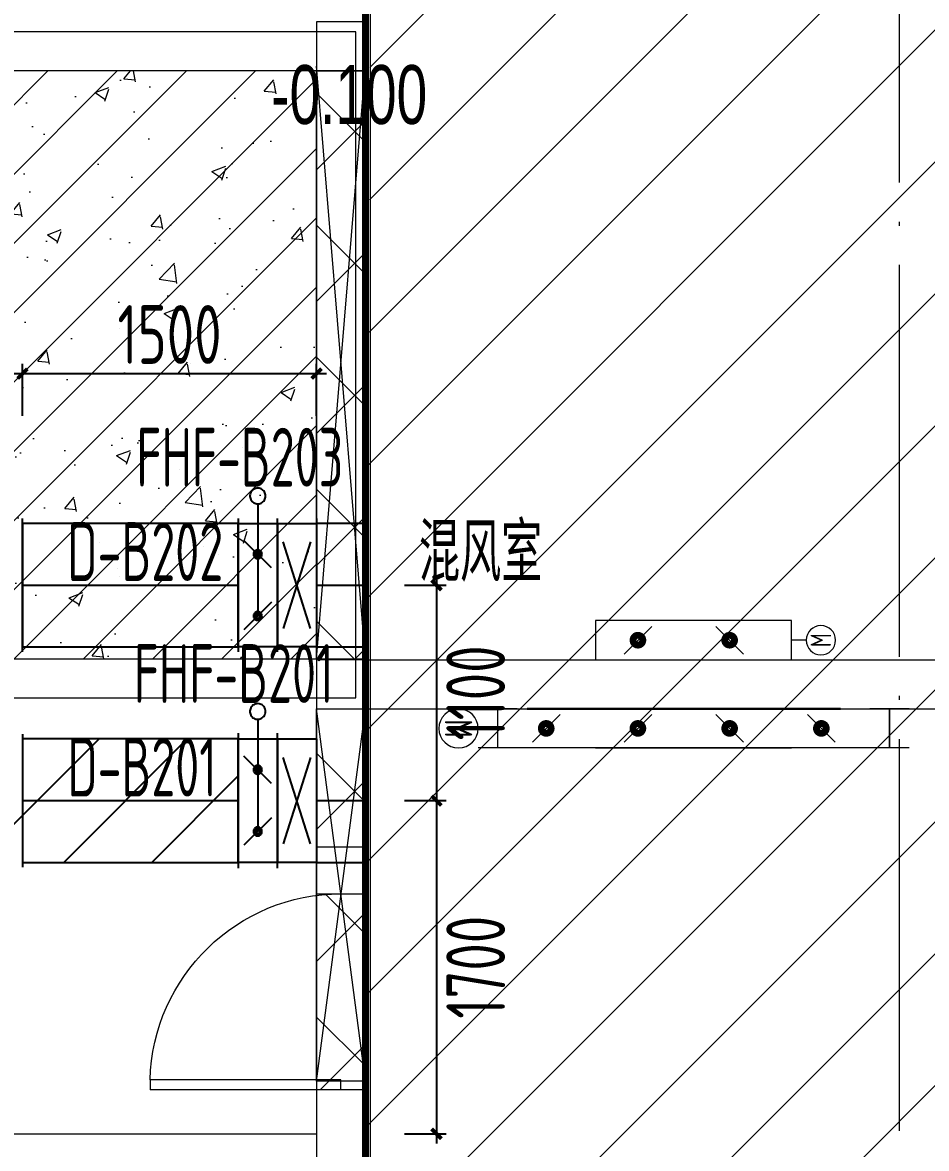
# Model space of a CAD drawing. Extents: x 13114849 to 13479250, y 160225 to 278773.
# Drawn here: x 13442421 to 13447036, y 188110 to 193857 of the extents above; entities that cross this region are included whole.
import ezdxf
from ezdxf.enums import TextEntityAlignment as Align

# ---------------------------------------------------------------- set-up
doc = ezdxf.new("R2010")
doc.units = 0
doc.header["$LTSCALE"] = 1000
doc.header["$MEASUREMENT"] = 0
for name, pattern in [('CENTER2', [28.575, 19.05, -3.175, 3.175, -3.175]), ('DASH', [0.35, 0.25, -0.1]), ('DOTE', [2.42, 2, -0.2, 0.02, -0.2])]:
    doc.linetypes.add(name, pattern=pattern)
for name, color, linetype in [('DUCT-X-P中心线', 5, 'CENTER2'), ('DUCT-X-P标注', 7, 'Continuous'), ('DUCT-X-P法兰', 2, 'Continuous'), ('DUCT-X-P管', 31, 'Continuous'), ('DUCT-X-P管端线', 2, 'Continuous'), ('DUCT-X-P阀门', 7, 'Continuous'), ('DUCT-X-S中心线', 5, 'CENTER2'), ('DUCT-X-S标注', 7, 'Continuous'), ('DUCT-X-S法兰', 4, 'Continuous'), ('DUCT-X-S管', 3, 'Continuous'), ('DUCT-X-S管端线', 4, 'Continuous'), ('DUCT-X-S阀门', 7, 'Continuous'), ('DUCT-X-YP管', 31, 'Continuous'), ('DUCT-X-Y标注', 7, 'Continuous'), ('Hvac-Hide', 8, 'Continuous')]:
    doc.layers.add(name, color=color, linetype=linetype)
doc.layers.add('建筑底图', color=8, linetype='Continuous', lineweight=13)
doc.styles.add('C', font='HZTXT_E', dxfattribs={"width": 0.7, "bigfont": 'HZTXT'})
doc.styles.add('du', font='gbenor.shx', dxfattribs={"width": 0.8, "bigfont": 'hztxt.shx'})
doc.styles.get("Standard").update_dxf_attribs({"font": 'gbenor.shx', "bigfont": 'gbcbig.shx'})
doc.dimstyles.new('67', dxfattribs={"dimscale": 100, "dimtxt": 3, "dimasz": 0.5, "dimexe": 0.5, "dimexo": 2, "dimgap": 0.5, "dimtad": 2, "dimdec": 0, "dimrnd": 5, "dimzin": 0, "dimdsep": 46, "dimtxsty": 'du', "dimblk": 'ARCHTICK', "dimcen": 0, "dimdle": 0.5, "dimclrd": 256, "dimclre": 256, "dimclrt": 256, "dimazin": 0, "dimtfac": 1, "dimtdec": 0, "dimtix": 1, "dimtmove": 2, "dimatfit": 3, "dimfxl": 1, "dimtolj": 1, "dimtzin": 0, "dimlwd": -1, "dimlwe": -1, "dimarcsym": 0})
pattern_1 = [(45, (0, 0), (-336.759605, 336.759605), []), (135, (0, 0), (-336.759605, -336.759605), [])]

# ---------------------------------------------------------------- blocks, each defined once
blk = doc.blocks.new('_ArchTick')
at = {"color": 0, "linetype": 'ByBlock', "const_width": 0.4}
blk.add_lwpolyline([(-0.5, -0.5), (0.5, 0.5)], dxfattribs=at)
blk = doc.blocks.new('*D249')
at = {"layer": 'DUCT-X-Y标注', "transparency": 16777216}
for p, q in [((13444372.4, 189884.9), (13444585, 189884.9)), ((13444535, 189934.9), (13444535, 188134.5)), ((13444372.4, 188184.5), (13444585, 188184.5))]:
    blk.add_line(p, q, dxfattribs=at)
at = {"layer": 'DUCT-X-Y标注', "transparency": 16777216, "xscale": 50, "yscale": 50, "zscale": 50}
for p, rotation in [((13444535, 189884.9), 90), ((13444535, 188184.5), 270)]:
    blk.add_blockref('_ArchTick', p, dxfattribs=dict(at, rotation=rotation))
at = {"layer": 'DUCT-X-Y标注', "transparency": 16777216, "insert": (13444735, 189034.7), "char_height": 300, "attachment_point": 5, "rotation": 90, "style": 'du'}
blk.add_mtext('\\A1;1700', dxfattribs=at)
blk = doc.blocks.new('*D248')
at = {"layer": 'DUCT-X-Y标注', "transparency": 16777216}
for p, q in [((13444535, 191034.9), (13444535, 189834.9)), ((13444372.4, 190984.9), (13444585, 190984.9)), ((13444372.4, 189884.9), (13444585, 189884.9))]:
    blk.add_line(p, q, dxfattribs=at)
at = {"layer": 'DUCT-X-Y标注', "transparency": 16777216, "xscale": 50, "yscale": 50, "zscale": 50}
for p, rotation in [((13444535, 190984.9), 90), ((13444535, 189884.9), 270)]:
    blk.add_blockref('_ArchTick', p, dxfattribs=dict(at, rotation=rotation))
at = {"layer": 'DUCT-X-Y标注', "transparency": 16777216, "insert": (13444735, 190434.9), "char_height": 300, "attachment_point": 5, "rotation": 90, "style": 'du'}
blk.add_mtext('\\A1;1100', dxfattribs=at)
blk = doc.blocks.new('*D235')
at = {"layer": 'DUCT-X-S标注', "transparency": 16777216}
for p, q in [((13442421.4, 191849.8), (13442421.4, 192114.3)), ((13443922.6, 191849.8), (13443922.6, 192114.3)), ((13442371.4, 192064.3), (13443972.6, 192064.3))]:
    blk.add_line(p, q, dxfattribs=at)
at = {"layer": 'DUCT-X-S标注', "transparency": 16777216, "xscale": 50, "yscale": 50, "zscale": 50, "rotation": 180}
blk.add_blockref('_ArchTick', (13442421.4, 192064.3), dxfattribs=at)
at = {"layer": 'DUCT-X-S标注', "transparency": 16777216, "xscale": 50, "yscale": 50, "zscale": 50}
blk.add_blockref('_ArchTick', (13443922.6, 192064.3), dxfattribs=at)
at = {"layer": 'DUCT-X-S标注', "transparency": 16777216, "insert": (13443172, 192264.3), "char_height": 300, "attachment_point": 5, "style": 'du'}
blk.add_mtext('\\A1;1500', dxfattribs=at)
blk = doc.blocks.new('*D234')
at = {"layer": 'DUCT-X-S标注', "transparency": 16777216}
for p, q in [((13441596, 191849.8), (13441596, 192114.3)), ((13442421.4, 191849.8), (13442421.4, 192114.3)), ((13441546, 192064.3), (13442471.4, 192064.3))]:
    blk.add_line(p, q, dxfattribs=at)
at = {"layer": 'DUCT-X-S标注', "transparency": 16777216, "xscale": 50, "yscale": 50, "zscale": 50, "rotation": 180}
blk.add_blockref('_ArchTick', (13441596, 192064.3), dxfattribs=at)
at = {"layer": 'DUCT-X-S标注', "transparency": 16777216, "xscale": 50, "yscale": 50, "zscale": 50}
blk.add_blockref('_ArchTick', (13442421.4, 192064.3), dxfattribs=at)
at = {"layer": 'DUCT-X-S标注', "transparency": 16777216, "insert": (13442008.7, 192264.3), "char_height": 300, "attachment_point": 5, "style": 'du'}
blk.add_mtext('\\A1;825', dxfattribs=at)
blk = doc.blocks.new('_FZH')
blk.add_lwpolyline([(-0.5, -0.5), (0.5, -0.5), (0.5, 0.5), (-0.5, 0.5)], close=True)
blk = doc.blocks.new('$DorLib2D$00000001')
for p, q in [((0.45, 0.975), (0.5, 0.975)), ((0.45, 0), (0.45, 0.975)), ((0.5, 0), (0.5, 0.975)), ((0.5, 0), (0.45, 0))]:
    blk.add_line(p, q)
at = {"lineweight": 13}
blk.add_arc((0.475, 0), 0.975, 91.46928, 180, dxfattribs=at)
blk = doc.blocks.new('对开阀单元')
blk.add_line((70.7, -70.7), (-70.7, 70.7))
at = {"const_width": 50}
blk.add_lwpolyline([(17.5, 0, 1), (-17.5, 0, 1)], format="xyb", close=True, dxfattribs=at)
blk = doc.blocks.new('M')
blk.add_line((0, -100), (0, 0))
blk.add_circle((0, -200), 100)
at = {"width": 0.8}
blk.add_text('M', height=140, dxfattribs=at).set_placement((0, -200), align=Align.MIDDLE)
blk = doc.blocks.new('FL')
for points in [[(0, 100), (0, -100)], [(200, 100), (200, -100)], [(0, 0), (200, 0)]]:
    blk.add_lwpolyline(points)
blk = doc.blocks.new('fm')
blk.add_lwpolyline([(-1000, -200), (0, -200), (0, 0), (-1000, 0)], close=True)

msp = doc.modelspace()

# ---------------------------------------------------------------- hatches: boundary and pattern name
at = {"layer": 'DUCT-X-YP管'}
h = msp.add_hatch(dxfattribs=at)
h.set_pattern_fill('ANSI31', color=8, scale=200)
h.set_pattern_definition([(45, (0, 0), (-224.506403, 224.506403), [])])
h.paths.add_polyline_path([(13443522.4, 190199.9), (13442422.1, 190199.9), (13442422.1, 189884.9), (13443522.4, 189884.9)])
h.paths.add_polyline_path([(13443522.4, 189884.9), (13442422.1, 189884.9), (13442422.1, 189569.9), (13443522.4, 189569.9)])
h.paths.add_polyline_path([(13442421.9, 190199.9), (13441971.9, 189884.9), (13442421.9, 189884.9)])
h.paths.add_polyline_path([(13442421.9, 189884.9), (13441971.9, 189884.9), (13442421.9, 189569.9)])
h.paths.add_polyline_path([(13442421.9, 190199.9), (13441971.9, 190084.9), (13441971.9, 189884.9)], flags=17)
h.paths.add_polyline_path([(13441971.9, 189884.9), (13441971.9, 189684.9), (13442421.9, 189569.9)])
h.paths.add_polyline_path([(13441221.1, 190084.9), (13440771.1, 190199.9), (13441221.1, 189884.9)])
h.paths.add_polyline_path([(13440771.1, 190199.9), (13440771.1, 189884.9), (13441221.1, 189884.9)])
h.paths.add_polyline_path([(13441221.1, 189884.9), (13440771.1, 189884.9), (13440771.1, 189569.9)])
h.paths.add_polyline_path([(13441221.1, 189884.9), (13440771.1, 189569.9), (13441221.1, 189684.9)], flags=17)
h.paths.add_polyline_path([(13440770.9, 190199.9), (13436770.7, 190199.9), (13436770.7, 189884.9), (13440770.9, 189884.9)])
h.paths.add_polyline_path([(13440770.9, 189884.9), (13436770.7, 189884.9), (13436770.7, 189569.9), (13440770.9, 189569.9)])
h.paths.add_polyline_path([(13435970.3, 190199.9), (13432778, 190199.9), (13432778, 189884.9), (13435970.3, 189884.9)])
h.paths.add_polyline_path([(13435970.3, 189884.9), (13432778, 189884.9), (13432778, 189569.9), (13435970.3, 189569.9)])
h.paths.add_polyline_path([(13432777.8, 190199.9), (13432727.8, 190199.9, -0.414214), (13432412.8, 190514.9), (13432412.8, 190564.9), (13432097.8, 190564.9), (13432097.8, 190514.9, 0.414214), (13432727.8, 189884.9), (13432777.8, 189884.9)])
h.paths.add_polyline_path([(13432777.8, 189884.9), (13432727.8, 189884.9, -0.414214), (13432097.8, 190514.9), (13432097.8, 190564.9), (13431782.8, 190564.9), (13431782.8, 189569.9), (13432777.8, 189569.9)])
h.paths.add_polyline_path([(13432412.8, 196659.1), (13432097.8, 196659.1), (13432097.8, 190565.1), (13432412.8, 190565.1)])
h.paths.add_polyline_path([(13432097.8, 196659.1), (13431782.8, 196659.1), (13431782.8, 190565.1), (13432097.8, 190565.1)])
h.paths.add_polyline_path([(13432347.8, 197059.3), (13432097.8, 197059.3), (13432097.8, 196659.3), (13432412.8, 196659.3)])
h.paths.add_polyline_path([(13432097.8, 197059.3), (13431847.8, 197059.3), (13431782.8, 196659.3), (13432097.8, 196659.3)])
h.paths.add_polyline_path([(13432347.8, 197509.2), (13432097.8, 197509.2), (13432097.8, 197059.5), (13432347.8, 197059.5)])
h.paths.add_polyline_path([(13432097.8, 197509.2), (13431847.8, 197509.2), (13431847.8, 197059.5), (13432097.8, 197059.5)])
at = {"layer": '建筑底图', "linetype": 'DASH'}
h = msp.add_hatch(dxfattribs=at)
h.set_pattern_fill('ANSI31', color=8, scale=300, style=0)
h.set_pattern_definition([(45, (0.27, -129739.5), (-336.759605, 336.759605), [])])
h.paths.add_polyline_path([(13444197.4, 194859.5), (13446297.4, 194859.5), (13446297.4, 194309.5), (13447497.4, 194309.5), (13447497.4, 194809.5), (13449697.4, 194809.5), (13449722.4, 184909.5), (13444172.4, 184909.5)])
at = {"layer": '建筑底图'}
h = msp.add_hatch(dxfattribs=at)
h.set_pattern_fill('钢筋混凝土', color=8, scale=100, style=0)
h.set_pattern_definition([(45, (793255.26, 8e-09), (-176.7766953, 176.7766953), []), (50, (793255.26, 8e-09), (717.260183, -62.752135), [75, -825]), (355, (793255.26, 8e-09), (-138.751334, 752.192134), [60, -660]), (100.4514, (793315, -5.2), (578.50938, 689.439542), [63.74019, -701.14211]), (46.1842, (793255.26, 200), (1067.24105, -165.519014), [112.5, -1237.5]), (96.6356, (793344.2, 186.2), (934.662706, 974.11787), [95.61029, -1051.713]), (351.1842, (793255.3, 200), (934.661945, 974.1186), [90, -990]), (21, (793355.26, 150), (596.907052, -402.61889), [75, -825]), (326, (793355.26, 150), (243.31533, 725.150045), [60, -660]), (71.4514, (793405, 116.45), (840.22263, 322.530497), [63.74019, -701.14211]), (37.5, (793255.26, 8e-09), (12.1598553, 332.893854), [0, -652, 0, -670, 0, -662.5]), (7.5, (793255.26, 8e-09), (263.069537, 394.411712), [0, -382, 0, -637, 0, -252.5]), (327.5, (793032.26, 8e-09), (533.822436, -22.554872), [0, -250, 0, -780, 0, -1035]), (317.5, (792932.26, 8e-09), (583.18617, 100.104982), [0, -325, 0, -518, 0, -735])])
h.paths.add_polyline_path([(13435422.4, 193609.5), (13443922.4, 193609.5), (13443922.4, 190609.5), (13435422.4, 190609.5)])
h = msp.add_hatch(dxfattribs=at)
h.set_pattern_fill('ANSI37', color=8, scale=300, style=0)
h.set_pattern_definition(pattern_1)
h.paths.add_polyline_path([(13443922.4, 190478.7), (13443922.4, 190603.7), (13444172.4, 190603.7), (13444172.4, 193609.5), (13443922.4, 193609.5)])
h = msp.add_hatch(dxfattribs=at)
h.set_pattern_fill('ANSI37', color=8, scale=300, style=0)
h.set_pattern_definition(pattern_1)
h.paths.add_polyline_path([(13443922.4, 189409.5), (13443922.4, 189647), (13444172.4, 189647), (13444172.4, 190353.7), (13443922.4, 190353.7), (13443922.4, 189409.5)])
h = msp.add_hatch(dxfattribs=at)
h.set_pattern_fill('ANSI37', color=8, scale=300, style=0)
h.set_pattern_definition(pattern_1)
h.paths.add_polyline_path([(13443922.4, 188409.5), (13444172.4, 188409.5), (13444172.4, 189409.5), (13443922.4, 189409.5)])

# ---------------------------------------------------------------- linework, layer by layer
at = {"layer": 'DUCT-X-P中心线'}
for p, q in [((13442421.6, 190984.9), (13443522, 190984.9)), ((13443922.6, 190984.9), (13444172.4, 190984.9))]:
    msp.add_line(p, q, dxfattribs=at)
at = {"layer": 'DUCT-X-P标注', "const_width": 35}
msp.add_lwpolyline([(13444172.4, 194858.6), (13449972.4, 194858.6), (13449972.4, 197908.6), (13455922.4, 197908.6), (13455922.4, 181559.5), (13450197.4, 181559.5), (13450197.4, 184908.6), (13444172.4, 184908.6), (13444172.4, 194858.6)], dxfattribs=at)
msp.add_lwpolyline([(13444172.4, 194858.6), (13449972.4, 194858.6), (13449972.4, 197908.6), (13455922.4, 197908.6), (13455922.4, 181559.5), (13450197.4, 181559.5), (13450197.4, 184908.6), (13444172.4, 184908.6), (13444172.4, 194858.6)], dxfattribs=at)
at = {"layer": 'DUCT-X-P法兰'}
for p, q in [((13442421.5, 190644.9), (13442421.5, 191324.9)), ((13443522.1, 191324.9), (13443522.1, 190644.9)), ((13443722.3, 191324.9), (13443722.3, 190644.9)), ((13443922.5, 191324.9), (13443922.5, 190644.9))]:
    msp.add_line(p, q, dxfattribs=at)
at = {"layer": 'DUCT-X-P管'}
for p, q in [((13442421.6, 191299.9), (13442421.6, 190669.9)), ((13443522, 191299.9), (13442421.6, 191299.9)), ((13443522, 190669.9), (13443522, 191299.9)), ((13443522.2, 191299.9), (13443722.2, 191299.9)), ((13443722.4, 191300.1), (13443922.4, 191300.1)), ((13443922.6, 191299.9), (13443922.6, 190669.9)), ((13444172.4, 191299.9), (13443922.6, 191299.9)), ((13444172.4, 190669.9), (13444172.4, 191299.9)), ((13442421.6, 190669.9), (13443522, 190669.9)), ((13443722.2, 190669.9), (13443522.2, 190669.9)), ((13443922.4, 190669.8), (13443722.4, 190669.8)), ((13443922.6, 190669.9), (13444172.4, 190669.9))]:
    msp.add_line(p, q, dxfattribs=at)
at = {"layer": 'DUCT-X-P管端线'}
for p, q in [((13443522.2, 191299.9), (13443522.2, 190669.9)), ((13443722.2, 191299.9), (13443722.2, 190669.9)), ((13443722.4, 191300.1), (13443722.4, 190669.8)), ((13443922.4, 191300.1), (13443922.4, 190669.8))]:
    msp.add_line(p, q, dxfattribs=at)
at = {"layer": 'DUCT-X-P阀门'}
for p, q in [((13443583, 191448.3), (13443582.3, 191442.7)), ((13443582.3, 191442.7), (13443582.3, 191437.1)), ((13443582.3, 191437.1), (13443583, 191431.6)), ((13443584.6, 191453.6), (13443583, 191448.3)), ((13443586.8, 191458.7), (13443584.6, 191453.6)), ((13443589.8, 191463.4), (13443586.8, 191458.7)), ((13443593.4, 191467.7), (13443589.8, 191463.4)), ((13443597.5, 191471.5), (13443593.4, 191467.7)), ((13443602.2, 191474.6), (13443597.5, 191471.5)), ((13443607.2, 191477), (13443602.2, 191474.6)), ((13443612.5, 191478.7), (13443607.2, 191477)), ((13443618, 191479.7), (13443612.5, 191478.7)), ((13443623.6, 191479.9), (13443618, 191479.7)), ((13443629.1, 191479.3), (13443623.6, 191479.9)), ((13443634.5, 191478), (13443629.1, 191479.3)), ((13443639.7, 191475.9), (13443634.5, 191478)), ((13443644.5, 191473.1), (13443639.7, 191475.9)), ((13443648.9, 191469.7), (13443644.5, 191473.1)), ((13443652.8, 191465.6), (13443648.9, 191469.7)), ((13443656.1, 191461.1), (13443652.8, 191465.6)), ((13443658.7, 191456.2), (13443656.1, 191461.1)), ((13443660.6, 191451), (13443658.7, 191456.2)), ((13443661.8, 191445.5), (13443660.6, 191451)), ((13443660.6, 191428.9), (13443661.8, 191434.4)), ((13443662.2, 191439.9), (13443661.8, 191445.5)), ((13443661.8, 191434.4), (13443662.2, 191439.9)), ((13443583, 191431.6), (13443584.6, 191426.3)), ((13443584.6, 191426.3), (13443586.8, 191421.2)), ((13443586.8, 191421.2), (13443589.8, 191416.4)), ((13443589.8, 191416.4), (13443593.4, 191412.1)), ((13443593.4, 191412.1), (13443597.5, 191408.4)), ((13443597.5, 191408.4), (13443602.2, 191405.3)), ((13443602.2, 191405.3), (13443607.2, 191402.8)), ((13443607.2, 191402.8), (13443612.5, 191401.1)), ((13443612.5, 191401.1), (13443618, 191400.2)), ((13443618, 191400.2), (13443623.6, 191400)), ((13443622.2, 191399.9), (13443622.2, 191299.9)), ((13443623.6, 191400), (13443629.1, 191400.5)), ((13443629.1, 191400.5), (13443634.5, 191401.9)), ((13443634.5, 191401.9), (13443639.7, 191404)), ((13443639.7, 191404), (13443644.5, 191406.8)), ((13443644.5, 191406.8), (13443648.9, 191410.2)), ((13443648.9, 191410.2), (13443652.8, 191414.2)), ((13443652.8, 191414.2), (13443656.1, 191418.7)), ((13443656.1, 191418.7), (13443658.7, 191423.7)), ((13443658.7, 191423.7), (13443660.6, 191428.9)), ((13443622.2, 191299.9), (13443622.2, 190984.9)), ((13443692.2, 191072.4), (13443552.2, 191212.4)), ((13443892.4, 190764.4), (13443752.3, 191205.5)), ((13443892.4, 191205.6), (13443752.4, 190764.3)), ((13443600.4, 191146.5), (13443600, 191142.4)), ((13443601.5, 191150.4), (13443600.4, 191146.5)), ((13443603.3, 191154.1), (13443601.5, 191150.4)), ((13443605.8, 191157.4), (13443603.3, 191154.1)), ((13443608.8, 191160.1), (13443605.8, 191157.4)), ((13443608.6, 191148.9), (13443607.5, 191145.8)), ((13443610.4, 191151.8), (13443608.6, 191148.9)), ((13443612.3, 191162.3), (13443608.8, 191160.1)), ((13443612.8, 191154.2), (13443610.4, 191151.8)), ((13443612.3, 191146.7), (13443611.5, 191143.9)), ((13443616.1, 191163.7), (13443612.3, 191162.3)), ((13443613.8, 191149.2), (13443612.3, 191146.7)), ((13443615.7, 191156), (13443612.8, 191154.2)), ((13443616, 191151.2), (13443613.8, 191149.2)), ((13443618.8, 191157.1), (13443615.7, 191156)), ((13443618.6, 191152.5), (13443616, 191151.2)), ((13443620.1, 191164.5), (13443616.1, 191163.7)), ((13443621.4, 191153.1), (13443618.6, 191152.5)), ((13443622.2, 191157.4), (13443618.8, 191157.1)), ((13443624.2, 191164.5), (13443620.1, 191164.5)), ((13443624.3, 191152.9), (13443621.4, 191153.1)), ((13443625.5, 191157.1), (13443622.2, 191157.4)), ((13443628.2, 191163.7), (13443624.2, 191164.5)), ((13443627.1, 191152), (13443624.3, 191152.9)), ((13443628.7, 191156), (13443625.5, 191157.1)), ((13443629.5, 191150.3), (13443627.1, 191152)), ((13443632, 191162.3), (13443628.2, 191163.7)), ((13443631.5, 191154.2), (13443628.7, 191156)), ((13443631.3, 191148), (13443629.5, 191150.3)), ((13443632.5, 191145.3), (13443631.3, 191148)), ((13443633.9, 191151.8), (13443631.5, 191154.2)), ((13443635.5, 191160.1), (13443632, 191162.3)), ((13443635.7, 191148.9), (13443633.9, 191151.8)), ((13443638.5, 191157.4), (13443635.5, 191160.1)), ((13443636.8, 191145.8), (13443635.7, 191148.9)), ((13443641, 191154.1), (13443638.5, 191157.4)), ((13443642.8, 191150.4), (13443641, 191154.1)), ((13443643.9, 191146.5), (13443642.8, 191150.4)), ((13443644.3, 191142.4), (13443643.9, 191146.5)), ((13443600, 191142.4), (13443600.4, 191138.4)), ((13443600.4, 191138.4), (13443601.5, 191134.4)), ((13443601.5, 191134.4), (13443603.3, 191130.8)), ((13443603.3, 191130.8), (13443605.8, 191127.5)), ((13443605.8, 191127.5), (13443608.8, 191124.8)), ((13443607.5, 191145.8), (13443607.2, 191142.4)), ((13443607.2, 191142.4), (13443607.5, 191139.1)), ((13443607.5, 191139.1), (13443608.6, 191135.9)), ((13443608.6, 191135.9), (13443610.4, 191133.1)), ((13443608.8, 191124.8), (13443612.3, 191122.6)), ((13443610.4, 191133.1), (13443612.8, 191130.7)), ((13443611.5, 191143.9), (13443611.5, 191141)), ((13443611.5, 191141), (13443612.3, 191138.2)), ((13443612.3, 191138.2), (13443613.8, 191135.7)), ((13443612.3, 191122.6), (13443616.1, 191121.1)), ((13443612.8, 191130.7), (13443615.7, 191128.9)), ((13443613.8, 191135.7), (13443616, 191133.7)), ((13443615.7, 191128.9), (13443618.8, 191127.8)), ((13443616, 191133.7), (13443618.6, 191132.3)), ((13443616.1, 191121.1), (13443620.1, 191120.4)), ((13443618.6, 191132.3), (13443621.4, 191131.7)), ((13443618.8, 191127.8), (13443622.2, 191127.4)), ((13443620.1, 191120.4), (13443624.2, 191120.4)), ((13443621.4, 191131.7), (13443624.3, 191131.9)), ((13443622.2, 191142.4), (13443622.2, 190827.4)), ((13443622.2, 191127.4), (13443625.5, 191127.8)), ((13443624.2, 191120.4), (13443628.2, 191121.1)), ((13443624.3, 191131.9), (13443627.1, 191132.9)), ((13443625.5, 191127.8), (13443628.7, 191128.9)), ((13443627.1, 191132.9), (13443629.5, 191134.6)), ((13443628.2, 191121.1), (13443632, 191122.6)), ((13443628.7, 191128.9), (13443631.5, 191130.7)), ((13443629.5, 191134.6), (13443631.3, 191136.9)), ((13443631.3, 191136.9), (13443632.5, 191139.5)), ((13443631.5, 191130.7), (13443633.9, 191133.1)), ((13443632, 191122.6), (13443635.5, 191124.8)), ((13443632.9, 191142.4), (13443632.5, 191145.3)), ((13443632.5, 191139.5), (13443632.9, 191142.4)), ((13443633.9, 191133.1), (13443635.7, 191135.9)), ((13443635.5, 191124.8), (13443638.5, 191127.5)), ((13443635.7, 191135.9), (13443636.8, 191139.1)), ((13443637.2, 191142.4), (13443636.8, 191145.8)), ((13443636.8, 191139.1), (13443637.2, 191142.4)), ((13443638.5, 191127.5), (13443641, 191130.8)), ((13443641, 191130.8), (13443642.8, 191134.4)), ((13443642.8, 191134.4), (13443643.9, 191138.4)), ((13443643.9, 191138.4), (13443644.3, 191142.4)), ((13443692.2, 190897.4), (13443552.2, 190757.4)), ((13443600.4, 190831.5), (13443600, 190827.4)), ((13443600, 190827.4), (13443600.4, 190823.4)), ((13443601.5, 190835.4), (13443600.4, 190831.5)), ((13443600.4, 190823.4), (13443601.5, 190819.4)), ((13443603.3, 190839.1), (13443601.5, 190835.4)), ((13443601.5, 190819.4), (13443603.3, 190815.8)), ((13443605.8, 190842.4), (13443603.3, 190839.1)), ((13443603.3, 190815.8), (13443605.8, 190812.5)), ((13443608.8, 190845.1), (13443605.8, 190842.4)), ((13443605.8, 190812.5), (13443608.8, 190809.8)), ((13443607.5, 190830.8), (13443607.2, 190827.4)), ((13443607.2, 190827.4), (13443607.5, 190824.1)), ((13443608.6, 190833.9), (13443607.5, 190830.8)), ((13443607.5, 190824.1), (13443608.6, 190820.9)), ((13443610.4, 190836.8), (13443608.6, 190833.9)), ((13443608.6, 190820.9), (13443610.4, 190818.1)), ((13443612.3, 190847.3), (13443608.8, 190845.1)), ((13443608.8, 190809.8), (13443612.3, 190807.6)), ((13443612.8, 190839.2), (13443610.4, 190836.8)), ((13443610.4, 190818.1), (13443612.8, 190815.7)), ((13443612.3, 190831.7), (13443611.5, 190828.9)), ((13443611.5, 190828.9), (13443611.5, 190826)), ((13443611.5, 190826), (13443612.3, 190823.2)), ((13443616.1, 190848.7), (13443612.3, 190847.3)), ((13443613.8, 190834.2), (13443612.3, 190831.7)), ((13443612.3, 190823.2), (13443613.8, 190820.7)), ((13443612.3, 190807.6), (13443616.1, 190806.1)), ((13443615.7, 190841), (13443612.8, 190839.2)), ((13443612.8, 190815.7), (13443615.7, 190813.9)), ((13443616, 190836.2), (13443613.8, 190834.2)), ((13443613.8, 190820.7), (13443616, 190818.7)), ((13443618.8, 190842.1), (13443615.7, 190841)), ((13443615.7, 190813.9), (13443618.8, 190812.8)), ((13443618.6, 190837.5), (13443616, 190836.2)), ((13443616, 190818.7), (13443618.6, 190817.3)), ((13443620.1, 190849.5), (13443616.1, 190848.7)), ((13443616.1, 190806.1), (13443620.1, 190805.4)), ((13443621.4, 190838.1), (13443618.6, 190837.5)), ((13443618.6, 190817.3), (13443621.4, 190816.7)), ((13443622.2, 190842.4), (13443618.8, 190842.1)), ((13443618.8, 190812.8), (13443622.2, 190812.4)), ((13443624.2, 190849.5), (13443620.1, 190849.5)), ((13443620.1, 190805.4), (13443624.2, 190805.4)), ((13443624.3, 190837.9), (13443621.4, 190838.1)), ((13443621.4, 190816.7), (13443624.3, 190816.9)), ((13443625.5, 190842.1), (13443622.2, 190842.4)), ((13443622.2, 190812.4), (13443625.5, 190812.8)), ((13443628.2, 190848.7), (13443624.2, 190849.5)), ((13443624.2, 190805.4), (13443628.2, 190806.1)), ((13443627.1, 190837), (13443624.3, 190837.9)), ((13443624.3, 190816.9), (13443627.1, 190817.9)), ((13443628.7, 190841), (13443625.5, 190842.1)), ((13443625.5, 190812.8), (13443628.7, 190813.9)), ((13443629.5, 190835.3), (13443627.1, 190837)), ((13443627.1, 190817.9), (13443629.5, 190819.6)), ((13443632, 190847.3), (13443628.2, 190848.7)), ((13443628.2, 190806.1), (13443632, 190807.6)), ((13443631.5, 190839.2), (13443628.7, 190841)), ((13443628.7, 190813.9), (13443631.5, 190815.7)), ((13443631.3, 190833), (13443629.5, 190835.3)), ((13443629.5, 190819.6), (13443631.3, 190821.9)), ((13443632.5, 190830.3), (13443631.3, 190833)), ((13443631.3, 190821.9), (13443632.5, 190824.5)), ((13443633.9, 190836.8), (13443631.5, 190839.2)), ((13443631.5, 190815.7), (13443633.9, 190818.1)), ((13443635.5, 190845.1), (13443632, 190847.3)), ((13443632, 190807.6), (13443635.5, 190809.8)), ((13443632.9, 190827.4), (13443632.5, 190830.3)), ((13443632.5, 190824.5), (13443632.9, 190827.4)), ((13443635.7, 190833.9), (13443633.9, 190836.8)), ((13443633.9, 190818.1), (13443635.7, 190820.9)), ((13443638.5, 190842.4), (13443635.5, 190845.1)), ((13443635.5, 190809.8), (13443638.5, 190812.5)), ((13443636.8, 190830.8), (13443635.7, 190833.9)), ((13443635.7, 190820.9), (13443636.8, 190824.1)), ((13443637.2, 190827.4), (13443636.8, 190830.8)), ((13443636.8, 190824.1), (13443637.2, 190827.4)), ((13443641, 190839.1), (13443638.5, 190842.4)), ((13443638.5, 190812.5), (13443641, 190815.8)), ((13443642.8, 190835.4), (13443641, 190839.1)), ((13443641, 190815.8), (13443642.8, 190819.4)), ((13443643.9, 190831.5), (13443642.8, 190835.4)), ((13443642.8, 190819.4), (13443643.9, 190823.4)), ((13443644.3, 190827.4), (13443643.9, 190831.5)), ((13443643.9, 190823.4), (13443644.3, 190827.4))]:
    msp.add_line(p, q, dxfattribs=at)
at = {"layer": 'DUCT-X-S中心线'}
for p, q in [((13442421.6, 189884.9), (13443522, 189884.9)), ((13443922.4, 189884.9), (13444172.4, 189884.9))]:
    msp.add_line(p, q, dxfattribs=at)
at = {"layer": 'DUCT-X-S法兰'}
for p, q in [((13443522.1, 190229.9), (13443522.1, 189539.9)), ((13443722.3, 190229.9), (13443722.3, 189539.9)), ((13442421.5, 190224.9), (13442421.5, 189544.9))]:
    msp.add_line(p, q, dxfattribs=at)
at = {"layer": 'DUCT-X-S管'}
for p, q in [((13442421.6, 190199.9), (13442421.6, 189569.9)), ((13443522, 190199.9), (13442421.6, 190199.9)), ((13443522, 189569.9), (13443522, 190199.9)), ((13443522.2, 190199.9), (13443722.2, 190199.9)), ((13443722.4, 190199.9), (13443922.4, 190199.9)), ((13444172.4, 189569.9), (13444172.4, 190199.9)), ((13442421.6, 189569.9), (13443522, 189569.9)), ((13443722.2, 189569.9), (13443522.2, 189569.9)), ((13443922.4, 189569.9), (13443722.4, 189569.9)), ((13443922.4, 189569.9), (13444172.4, 189569.9))]:
    msp.add_line(p, q, dxfattribs=at)
at = {"layer": 'DUCT-X-S管端线'}
for p, q in [((13443522.2, 190199.9), (13443522.2, 189569.9)), ((13443722.2, 190199.9), (13443722.2, 189569.9)), ((13443722.4, 190199.9), (13443722.4, 189569.9)), ((13443922.4, 190199.9), (13443922.4, 189569.9))]:
    msp.add_line(p, q, dxfattribs=at)
at = {"layer": 'DUCT-X-S阀门'}
for p, q in [((13443583, 190348.2), (13443582.3, 190342.7)), ((13443582.3, 190342.7), (13443582.3, 190337.1)), ((13443584.6, 190353.6), (13443583, 190348.2)), ((13443586.8, 190358.7), (13443584.6, 190353.6)), ((13443589.8, 190363.4), (13443586.8, 190358.7)), ((13443593.4, 190367.7), (13443589.8, 190363.4)), ((13443597.5, 190371.5), (13443593.4, 190367.7)), ((13443602.2, 190374.6), (13443597.5, 190371.5)), ((13443607.2, 190377), (13443602.2, 190374.6)), ((13443612.5, 190378.7), (13443607.2, 190377)), ((13443618, 190379.7), (13443612.5, 190378.7)), ((13443623.6, 190379.9), (13443618, 190379.7)), ((13443629.1, 190379.3), (13443623.6, 190379.9)), ((13443634.5, 190378), (13443629.1, 190379.3)), ((13443639.7, 190375.9), (13443634.5, 190378)), ((13443644.5, 190373.1), (13443639.7, 190375.9)), ((13443648.9, 190369.7), (13443644.5, 190373.1)), ((13443652.8, 190365.6), (13443648.9, 190369.7)), ((13443656.1, 190361.1), (13443652.8, 190365.6)), ((13443658.7, 190356.2), (13443656.1, 190361.1)), ((13443660.6, 190351), (13443658.7, 190356.2)), ((13443661.8, 190345.5), (13443660.6, 190351)), ((13443662.2, 190339.9), (13443661.8, 190345.5)), ((13443582.3, 190337.1), (13443583, 190331.6)), ((13443583, 190331.6), (13443584.6, 190326.3)), ((13443584.6, 190326.3), (13443586.8, 190321.2)), ((13443586.8, 190321.2), (13443589.8, 190316.4)), ((13443589.8, 190316.4), (13443593.4, 190312.1)), ((13443593.4, 190312.1), (13443597.5, 190308.4)), ((13443597.5, 190308.4), (13443602.2, 190305.3)), ((13443602.2, 190305.3), (13443607.2, 190302.8)), ((13443607.2, 190302.8), (13443612.5, 190301.1)), ((13443612.5, 190301.1), (13443618, 190300.2)), ((13443618, 190300.2), (13443623.6, 190300)), ((13443622.2, 190299.9), (13443622.2, 190199.9)), ((13443623.6, 190300), (13443629.1, 190300.5)), ((13443629.1, 190300.5), (13443634.5, 190301.9)), ((13443634.5, 190301.9), (13443639.7, 190304)), ((13443639.7, 190304), (13443644.5, 190306.8)), ((13443644.5, 190306.8), (13443648.9, 190310.2)), ((13443648.9, 190310.2), (13443652.8, 190314.2)), ((13443652.8, 190314.2), (13443656.1, 190318.7)), ((13443656.1, 190318.7), (13443658.7, 190323.7)), ((13443658.7, 190323.7), (13443660.6, 190328.9)), ((13443660.6, 190328.9), (13443661.8, 190334.4)), ((13443661.8, 190334.4), (13443662.2, 190339.9)), ((13443622.2, 190199.9), (13443622.2, 189884.9)), ((13443692.2, 189972.4), (13443552.2, 190112.4)), ((13443603.3, 190054.1), (13443601.5, 190050.4)), ((13443605.8, 190057.4), (13443603.3, 190054.1)), ((13443608.8, 190060.1), (13443605.8, 190057.4)), ((13443612.3, 190062.3), (13443608.8, 190060.1)), ((13443612.8, 190054.2), (13443610.4, 190051.8)), ((13443616.1, 190063.7), (13443612.3, 190062.3)), ((13443615.6, 190056), (13443612.8, 190054.2)), ((13443618.8, 190057.1), (13443615.6, 190056)), ((13443620.1, 190064.5), (13443616.1, 190063.7)), ((13443622.2, 190057.4), (13443618.8, 190057.1)), ((13443624.2, 190064.5), (13443620.1, 190064.5)), ((13443625.5, 190057.1), (13443622.2, 190057.4)), ((13443628.2, 190063.7), (13443624.2, 190064.5)), ((13443628.7, 190056), (13443625.5, 190057.1)), ((13443632, 190062.3), (13443628.2, 190063.7)), ((13443631.5, 190054.2), (13443628.7, 190056)), ((13443633.9, 190051.8), (13443631.5, 190054.2)), ((13443635.5, 190060.1), (13443632, 190062.3)), ((13443638.5, 190057.4), (13443635.5, 190060.1)), ((13443641, 190054.1), (13443638.5, 190057.4)), ((13443642.8, 190050.4), (13443641, 190054.1)), ((13443892.4, 189664.5), (13443752.3, 190105.4)), ((13443892.4, 190105.4), (13443752.4, 189664.4)), ((13443600.4, 190046.5), (13443600, 190042.4)), ((13443600, 190042.4), (13443600.4, 190038.4)), ((13443601.5, 190050.4), (13443600.4, 190046.5)), ((13443600.4, 190038.4), (13443601.5, 190034.4)), ((13443601.5, 190034.4), (13443603.3, 190030.8)), ((13443603.3, 190030.8), (13443605.8, 190027.5)), ((13443605.8, 190027.5), (13443608.8, 190024.8)), ((13443607.5, 190045.8), (13443607.1, 190042.4)), ((13443607.1, 190042.4), (13443607.5, 190039.1)), ((13443608.6, 190048.9), (13443607.5, 190045.8)), ((13443607.5, 190039.1), (13443608.6, 190035.9)), ((13443610.4, 190051.8), (13443608.6, 190048.9)), ((13443608.6, 190035.9), (13443610.4, 190033.1)), ((13443608.8, 190024.8), (13443612.3, 190022.6)), ((13443610.4, 190033.1), (13443612.8, 190030.7)), ((13443612.3, 190046.7), (13443611.5, 190043.9)), ((13443611.5, 190043.9), (13443611.5, 190041)), ((13443611.5, 190041), (13443612.3, 190038.2)), ((13443613.8, 190049.2), (13443612.3, 190046.7)), ((13443612.3, 190038.2), (13443613.8, 190035.7)), ((13443612.3, 190022.6), (13443616.1, 190021.1)), ((13443612.8, 190030.7), (13443615.6, 190028.9)), ((13443616, 190051.2), (13443613.8, 190049.2)), ((13443613.8, 190035.7), (13443616, 190033.7)), ((13443615.6, 190028.9), (13443618.8, 190027.8)), ((13443618.6, 190052.5), (13443616, 190051.2)), ((13443616, 190033.7), (13443618.6, 190032.3)), ((13443616.1, 190021.1), (13443620.1, 190020.4)), ((13443621.4, 190053.1), (13443618.6, 190052.5)), ((13443618.6, 190032.3), (13443621.4, 190031.7)), ((13443618.8, 190027.8), (13443622.2, 190027.4)), ((13443620.1, 190020.4), (13443624.2, 190020.4)), ((13443624.3, 190052.9), (13443621.4, 190053.1)), ((13443621.4, 190031.7), (13443624.3, 190031.9)), ((13443622.2, 190042.4), (13443622.2, 189727.4)), ((13443622.2, 190027.4), (13443625.5, 190027.8)), ((13443624.2, 190020.4), (13443628.2, 190021.1)), ((13443627.1, 190052), (13443624.3, 190052.9)), ((13443624.3, 190031.9), (13443627.1, 190032.9)), ((13443625.5, 190027.8), (13443628.7, 190028.9)), ((13443629.5, 190050.3), (13443627.1, 190052)), ((13443627.1, 190032.9), (13443629.5, 190034.6)), ((13443628.2, 190021.1), (13443632, 190022.6)), ((13443628.7, 190028.9), (13443631.5, 190030.7)), ((13443631.3, 190048), (13443629.5, 190050.3)), ((13443629.5, 190034.6), (13443631.3, 190036.9)), ((13443632.5, 190045.3), (13443631.3, 190048)), ((13443631.3, 190036.9), (13443632.5, 190039.5)), ((13443631.5, 190030.7), (13443633.9, 190033.1)), ((13443632, 190022.6), (13443635.5, 190024.8)), ((13443632.9, 190042.4), (13443632.5, 190045.3)), ((13443632.5, 190039.5), (13443632.9, 190042.4)), ((13443635.7, 190048.9), (13443633.9, 190051.8)), ((13443633.9, 190033.1), (13443635.7, 190035.9)), ((13443635.5, 190024.8), (13443638.5, 190027.5)), ((13443636.8, 190045.8), (13443635.7, 190048.9)), ((13443635.7, 190035.9), (13443636.8, 190039.1)), ((13443637.2, 190042.4), (13443636.8, 190045.8)), ((13443636.8, 190039.1), (13443637.2, 190042.4)), ((13443638.5, 190027.5), (13443641, 190030.8)), ((13443641, 190030.8), (13443642.8, 190034.4)), ((13443643.9, 190046.5), (13443642.8, 190050.4)), ((13443642.8, 190034.4), (13443643.9, 190038.4)), ((13443644.3, 190042.4), (13443643.9, 190046.5)), ((13443643.9, 190038.4), (13443644.3, 190042.4)), ((13443692.2, 189797.4), (13443552.2, 189657.4)), ((13443600.4, 189731.5), (13443600, 189727.4)), ((13443600, 189727.4), (13443600.4, 189723.4)), ((13443601.5, 189735.4), (13443600.4, 189731.5)), ((13443600.4, 189723.4), (13443601.5, 189719.4)), ((13443603.3, 189739.1), (13443601.5, 189735.4)), ((13443601.5, 189719.4), (13443603.3, 189715.8)), ((13443605.8, 189742.4), (13443603.3, 189739.1)), ((13443603.3, 189715.8), (13443605.8, 189712.5)), ((13443608.8, 189745.1), (13443605.8, 189742.4)), ((13443605.8, 189712.5), (13443608.8, 189709.8)), ((13443607.5, 189730.8), (13443607.1, 189727.4)), ((13443607.1, 189727.4), (13443607.5, 189724.1)), ((13443608.6, 189733.9), (13443607.5, 189730.8)), ((13443607.5, 189724.1), (13443608.6, 189720.9)), ((13443610.4, 189736.8), (13443608.6, 189733.9)), ((13443608.6, 189720.9), (13443610.4, 189718.1)), ((13443612.3, 189747.3), (13443608.8, 189745.1)), ((13443608.8, 189709.8), (13443612.3, 189707.6)), ((13443612.8, 189739.2), (13443610.4, 189736.8)), ((13443610.4, 189718.1), (13443612.8, 189715.7)), ((13443612.3, 189731.7), (13443611.5, 189728.9)), ((13443611.5, 189728.9), (13443611.5, 189726)), ((13443611.5, 189726), (13443612.3, 189723.2)), ((13443616.1, 189748.7), (13443612.3, 189747.3)), ((13443613.8, 189734.2), (13443612.3, 189731.7)), ((13443612.3, 189723.2), (13443613.8, 189720.7)), ((13443615.6, 189741), (13443612.8, 189739.2)), ((13443612.8, 189715.7), (13443615.6, 189713.9)), ((13443616, 189736.2), (13443613.8, 189734.2)), ((13443613.8, 189720.7), (13443616, 189718.7)), ((13443618.8, 189742.1), (13443615.6, 189741)), ((13443615.6, 189713.9), (13443618.8, 189712.8)), ((13443618.6, 189737.5), (13443616, 189736.2)), ((13443616, 189718.7), (13443618.6, 189717.3)), ((13443620.1, 189749.5), (13443616.1, 189748.7)), ((13443621.4, 189738.1), (13443618.6, 189737.5)), ((13443618.6, 189717.3), (13443621.4, 189716.7)), ((13443622.2, 189742.4), (13443618.8, 189742.1)), ((13443618.8, 189712.8), (13443622.2, 189712.4)), ((13443624.2, 189749.5), (13443620.1, 189749.5)), ((13443624.3, 189737.9), (13443621.4, 189738.1)), ((13443621.4, 189716.7), (13443624.3, 189716.9)), ((13443625.5, 189742.1), (13443622.2, 189742.4)), ((13443622.2, 189712.4), (13443625.5, 189712.8)), ((13443628.2, 189748.7), (13443624.2, 189749.5)), ((13443627.1, 189737), (13443624.3, 189737.9)), ((13443624.3, 189716.9), (13443627.1, 189717.9)), ((13443628.7, 189741), (13443625.5, 189742.1)), ((13443625.5, 189712.8), (13443628.7, 189713.9)), ((13443629.5, 189735.3), (13443627.1, 189737)), ((13443627.1, 189717.9), (13443629.5, 189719.6)), ((13443632, 189747.3), (13443628.2, 189748.7)), ((13443631.5, 189739.2), (13443628.7, 189741)), ((13443628.7, 189713.9), (13443631.5, 189715.7)), ((13443631.3, 189733), (13443629.5, 189735.3)), ((13443629.5, 189719.6), (13443631.3, 189721.9)), ((13443632.5, 189730.3), (13443631.3, 189733)), ((13443631.3, 189721.9), (13443632.5, 189724.5)), ((13443633.9, 189736.8), (13443631.5, 189739.2)), ((13443631.5, 189715.7), (13443633.9, 189718.1)), ((13443635.5, 189745.1), (13443632, 189747.3)), ((13443632, 189707.6), (13443635.5, 189709.8)), ((13443632.9, 189727.4), (13443632.5, 189730.3)), ((13443632.5, 189724.5), (13443632.9, 189727.4)), ((13443635.7, 189733.9), (13443633.9, 189736.8)), ((13443633.9, 189718.1), (13443635.7, 189720.9)), ((13443638.5, 189742.4), (13443635.5, 189745.1)), ((13443635.5, 189709.8), (13443638.5, 189712.5)), ((13443636.8, 189730.8), (13443635.7, 189733.9)), ((13443635.7, 189720.9), (13443636.8, 189724.1)), ((13443637.2, 189727.4), (13443636.8, 189730.8)), ((13443636.8, 189724.1), (13443637.2, 189727.4)), ((13443641, 189739.1), (13443638.5, 189742.4)), ((13443638.5, 189712.5), (13443641, 189715.8)), ((13443642.8, 189735.4), (13443641, 189739.1)), ((13443641, 189715.8), (13443642.8, 189719.4)), ((13443643.9, 189731.5), (13443642.8, 189735.4)), ((13443642.8, 189719.4), (13443643.9, 189723.4)), ((13443644.3, 189727.4), (13443643.9, 189731.5)), ((13443643.9, 189723.4), (13443644.3, 189727.4)), ((13443612.3, 189707.6), (13443616.1, 189706.1)), ((13443616.1, 189706.1), (13443620.1, 189705.4)), ((13443620.1, 189705.4), (13443624.2, 189705.4)), ((13443624.2, 189705.4), (13443628.2, 189706.1)), ((13443628.2, 189706.1), (13443632, 189707.6))]:
    msp.add_line(p, q, dxfattribs=at)
at = {"layer": 'Hvac-Hide'}
for p, q in [((13446597.4, 190353.9), (13444997.4, 190353.9)), ((13444997.4, 190353.9), (13446597.4, 190353.9)), ((13443922.4, 190199.9), (13443922.4, 189884.9)), ((13443922.4, 190199.9), (13443922.4, 190199.9)), ((13443922.4, 189884.9), (13443922.4, 189569.9))]:
    msp.add_line(p, q, dxfattribs=at)
at = {"layer": '建筑底图', "color": 8, "linetype": 'DOTE'}
msp.add_line((13446897.4, 209559.5), (13446897.4, 163209.5), dxfattribs=at)
at = {"layer": '建筑底图', "color": 8}
for p, q in [((13443922.4, 193609.5), (13443922.4, 190603.7)), ((13444172.4, 193609.5), (13444172.4, 190603.7)), ((13444172.4, 190603.7), (13447472.4, 190603.7)), ((13444172.4, 190603.7), (13447522.4, 190603.7)), ((13443922.4, 190478.7), (13443922.4, 189409.5)), ((13444172.4, 190353.7), (13444172.4, 189647)), ((13444172.4, 190353.7), (13447472.4, 190353.7)), ((13444172.4, 190353.7), (13444172.4, 189678.8)), ((13444172.4, 190353.7), (13447522.4, 190353.7)), ((13445347.4, 190153.7), (13446347.4, 190153.7)), ((13443922.4, 189409.5), (13443922.4, 188409.5)), ((13444172.4, 189409.5), (13444172.4, 188409.5)), ((13440072.6, 188184.5), (13443922.4, 188184.5))]:
    msp.add_line(p, q, dxfattribs=at)
for points in [[(13444197.4, 194859.5), (13446297.4, 194859.5), (13446297.4, 194309.5), (13447497.4, 194309.5), (13447497.4, 194809.5), (13449697.4, 194809.5), (13449722.4, 184909.5), (13444197.4, 184859.5)], [(13435422.4, 190609.5), (13443922.4, 190609.5), (13443922.4, 193609.5), (13435422.4, 193609.5)], [(13444172.4, 193609.5), (13443922.4, 193609.5), (13443922.4, 190609.5), (13444172.4, 190609.5)], [(13445347.4, 190603.8), (13446347.4, 190603.8), (13446347.4, 190803.8), (13445347.4, 190803.8)], [(13443922.4, 190353.7), (13444172.4, 190353.7), (13444172.4, 188453.7), (13443922.4, 188453.7)]]:
    msp.add_lwpolyline(points, close=True, dxfattribs=at)
for points in [[(13433497, 187159.9), (13433497, 190409.5), (13444122.4, 190409.5), (13444122.4, 193809.5), (13435222.4, 193809.5)], [(13444172.4, 190609.5), (13443922.4, 193634.5)], [(13443922.4, 190609.5), (13444172.4, 193634.5)], [(13435422.4, 190609.5), (13443922.4, 190609.5), (13443922.4, 193609.5), (13435422.4, 193609.5)], [(13444172.4, 188453.7), (13443922.4, 190353.7)], [(13443922.4, 188453.7), (13444172.4, 190353.7)]]:
    msp.add_lwpolyline(points, dxfattribs=at)

# ---------------------------------------------------------------- block references
for p, xscale, yscale, zscale in [((13444047.4, 193734.5), 250, 250, 250), ((13444047.4, 190478.7), 250, 250, 250), ((13444047.4, 189528.3), 250.0000000689179, 237.5000196730834, 237.5000196730834), ((13444047.4, 188172), 250.0000002477318, 474.99999989965, 474.99999989965)]:
    msp.add_blockref('_FZH', p, dxfattribs=dict(at, xscale=xscale, yscale=yscale, zscale=zscale))
at = {"layer": '建筑底图', "color": 8, "rotation": 270}
for p in [(13445563.3, 190703.8), (13445095.1, 190253.7), (13445563.3, 190253.7)]:
    msp.add_blockref('对开阀单元', p, dxfattribs=at)
at = {"layer": '建筑底图', "color": 8, "xscale": -1}
for name, p, rotation in [('对开阀单元', (13446031.5, 190703.8), 90), ('M', (13444847.4, 190253.7), 270), ('对开阀单元', (13446031.5, 190253.7), 90), ('对开阀单元', (13446499.7, 190253.7), 90)]:
    msp.add_blockref(name, p, dxfattribs=dict(at, rotation=rotation))
at = {"layer": '建筑底图', "color": 8, "xscale": -0.75, "yscale": 0.75, "rotation": 90}
msp.add_blockref('M', (13446347.4, 190703.8), dxfattribs=at)
at = {"layer": '建筑底图', "color": 8, "xscale": -1, "rotation": 270, "row_count": 2, "column_count": 1, "row_spacing": 2000, "column_spacing": 0}
msp.add_blockref('FL', (13444847.4, 190153.7), dxfattribs=at)
at = {"layer": '建筑底图', "color": 8, "xscale": -2}
msp.add_blockref('fm', (13444847.4, 190353.7), dxfattribs=at)
at = {"layer": '建筑底图', "color": 8, "xscale": 1000, "yscale": -1000, "zscale": 1000, "rotation": 270}
msp.add_blockref('$DorLib2D$00000001', (13444047.4, 188909.5), dxfattribs=at)

# ---------------------------------------------------------------- texts
at = {"layer": 'DUCT-X-P标注', "style": 'du', "width": 0.7}
for s, p in [('FHF-B203', (13443002.9, 191487.9, 2020)), ('D-B202', (13442650.5, 191006.3, 5420)), ('FHF-B201', (13442989.4, 190383.9, 2020)), ('D-B201', (13442650.7, 189906.3, 5620))]:
    msp.add_text(s, height=300, dxfattribs=at).set_placement(p)
at = {"layer": '建筑底图', "style": 'C', "width": 0.7}
for s, p in [('-0.100', (13443691.2, 193339)), ('混风室', (13444445, 191001.8, 0))]:
    msp.add_text(s, height=300, dxfattribs=at).set_placement(p)

# ---------------------------------------------------------------- dimensions: what is measured, and where the dimension line sits
at = {"layer": 'DUCT-X-S标注'}
for base, p1, p2, picture, middle in [((13442421.4, 192064.3), (13441596, 191649.8, 3400), (13442421.4, 191649.8, 3400), '*D234', (13442008.7, 192264.3)), ((13443922.6, 192064.3), (13442421.4, 191649.8, 3400), (13443922.6, 191649.8, 3400), '*D235', (13443172, 192264.3))]:
    dim = msp.add_linear_dim(base=base, p1=p1, p2=p2, dimstyle='67', dxfattribs=at)
    dim.commit()
    dim.dimension.update_dxf_attribs({"geometry": picture, "text_midpoint": middle})
at = {"layer": 'DUCT-X-Y标注'}
for base, p1, p2, picture, middle in [((13444535, 189884.9), (13444172.4, 190984.9, 3400), (13444172.4, 189884.9, 2600), '*D248', (13444735, 190434.9)), ((13444535, 188184.5), (13444172.4, 189884.9, 2600), (13444172.4, 188184.5), '*D249', (13444735, 189034.7))]:
    dim = msp.add_linear_dim(base=base, p1=p1, p2=p2, angle=90, dimstyle='67', dxfattribs=at)
    dim.commit()
    dim.dimension.update_dxf_attribs({"geometry": picture, "text_midpoint": middle})

doc.saveas('drawing.dxf')
